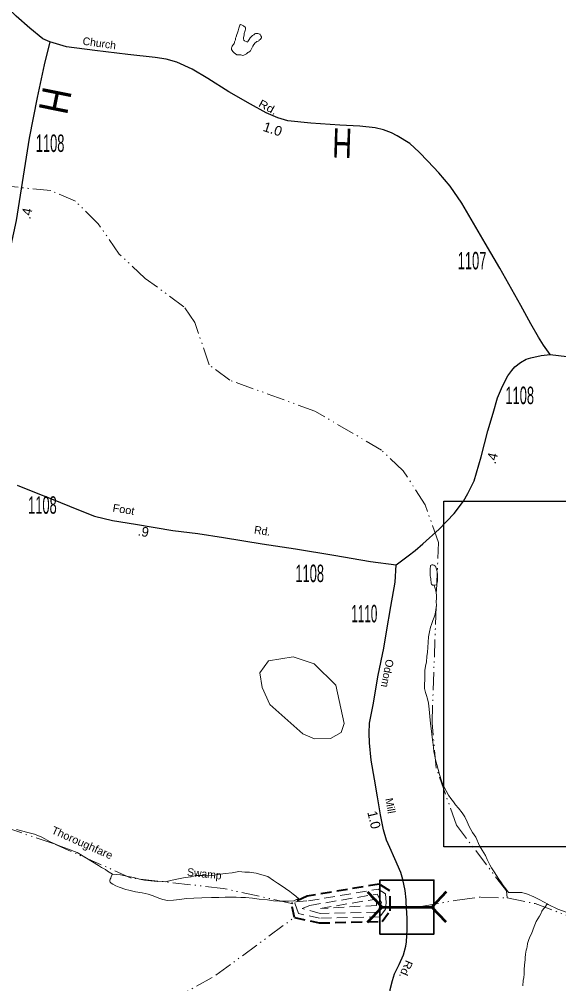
# Model space of a CAD drawing. Extents: x 672671 to 723062, y 155457 to 206742.
# Drawn here: x 681115 to 682503, y 164065 to 166548 of the extents above; entities that cross this region are included whole.
import ezdxf
from ezdxf.enums import TextEntityAlignment as Align

# ---------------------------------------------------------------- set-up
doc = ezdxf.new("R2010")
doc.units = 0
doc.header["$LTSCALE"] = 9.2
doc.linetypes.add('DASH_DOUBLE_DOT', pattern=[9.2, 5, -1.2, 0.3, -1.2, 0.3, -1.2])
doc.linetypes.add('MEDIUM_DASHED', pattern=[4.5, 3, -1.5])
for name, color, linetype, lineweight in [('11', 7, 'Continuous', 40), ('17', 7, 'Continuous', 13), ('22', 7, 'Continuous', 40), ('3', 7, 'Continuous', 25), ('31', 7, 'Continuous', 35), ('32', 7, 'Continuous', 25), ('50', 7, 'Continuous', 13), ('59', 7, 'DASH_DOUBLE_DOT', 13), ('60', 7, 'Continuous', 13), ('61', 7, 'Continuous', 13), ('62', 7, 'Continuous', 13), ('8', 7, 'Continuous', 25)]:
    doc.layers.add(name, color=color, linetype=linetype, lineweight=lineweight)
doc.layers.add('21', color=7, linetype='Continuous')

msp = doc.modelspace()

# ---------------------------------------------------------------- linework, layer by layer
at = {"layer": '3'}
msp.add_lwpolyline([(684291.488, 164417.818), (682207.713, 164417.818), (682207.713, 165307.41), (684291.488, 165307.41)], close=True, dxfattribs=at)
at = {"layer": '31'}
msp.add_lwpolyline([(682043.018, 164192.81), (682043.018, 164331.779), (682182.092, 164331.779), (682182.092, 164192.81)], close=True, dxfattribs=at)
at = {"layer": '32'}
for points in [[(681193.283, 166490.112), (681175.818, 166497.791), (681142.607, 166524.863), (681107.096, 166556.383), (681068.149, 166596.784), (681036.768, 166628.369), (681017.173, 166652.086), (680989.311, 166694.998), (680963.312, 166739.285), (680926.827, 166808.445), (680803.344, 167017.9), (680783.488, 167054.959), (680723.54, 167160.787), (680676.192, 167245.984), (680665.119, 167276.166), (680660.537, 167295.651), (680657.864, 167313.989), (680658.246, 167329.653), (680660.537, 167349.901), (680662.828, 167365.183), (680665.501, 167373.207), (680670.465, 167388.106), (680681.538, 167408.355), (680692.611, 167425.93)], [(681193.283, 166490.112), (681179.422, 166431.063), (681161.001, 166347.014), (681140.369, 166241.585), (681106.812, 166029.985), (681083.952, 165922.574), (681064.018, 165823.087)], [(682481.449, 165685.004), (682463.765, 165708.842), (682450.992, 165729.24), (682431.834, 165763.892), (682405.798, 165811.077), (682351.27, 165907.167), (682313.936, 165971.555), (682254.005, 166074.773), (682224.039, 166118.517), (682194.564, 166152.432), (682166.564, 166182.905), (682143.967, 166206.252), (682119.896, 166227.879), (682087.474, 166247.785), (682073.228, 166255.404), (682052.105, 166263.022), (682030.981, 166268.429), (681991.682, 166272.852), (681939.61, 166275.801), (681864.942, 166280.716), (681805.993, 166286.86), (681780.449, 166294.232), (681749.992, 166307.012), (681710.201, 166329.622), (681654.691, 166361.57), (681600.654, 166395.484), (681559.882, 166419.568), (681520.091, 166437.754), (681493.073, 166445.127), (681464.581, 166450.042), (681394.333, 166457.415), (681309.362, 166468.038), (681236.913, 166477.235), (681193.283, 166490.112)], [(682084.527, 165143.604), (682116.187, 165166.304), (682133.651, 165180.221), (682153.792, 165197.916), (682195.435, 165235.158), (682234.114, 165275.697), (682258.426, 165307.769), (682269.724, 165327.429), (682285.444, 165359.869), (682303.62, 165421.8), (682320.813, 165488.154), (682334.363, 165534.259), (682345.641, 165573.334), (682358.198, 165603.296), (682371.945, 165630.21), (682382.218, 165643.717), (682390.569, 165653.547), (682404.815, 165664.361), (682419.552, 165673.208), (682431.833, 165676.649), (682458.36, 165682.546), (682481.449, 165685.004)], [(682481.449, 165685.004), (682523.696, 165679.597)], [(681109.666, 165348.754), (681149.947, 165332.534), (681202.51, 165311.399), (681262.932, 165286.823), (681308.618, 165269.128), (681354.795, 165257.332), (681413.743, 165247.993), (681510.518, 165232.265), (681574.379, 165223.91), (681640.697, 165213.588), (681739.927, 165197.368), (681825.895, 165185.08), (681924.143, 165168.368), (682018.7, 165151.959), (682084.527, 165143.604)], [(682110.984, 164275.139), (682110.625, 164281.196), (682108.102, 164305.359), (682102.335, 164333.128), (682097.289, 164351.16), (682081.429, 164386.143), (682068.994, 164415.355), (682060.343, 164434.288), (682052.233, 164460.796), (682044.664, 164499.745), (682037.095, 164545.726), (682028.985, 164591.709), (682020.334, 164640.936), (682016.549, 164685.295), (682015.468, 164710.179), (682016.009, 164736.145), (682025.479, 164782.927), (682038.28, 164859.736), (682052.972, 164928.743), (682059.965, 164970.837), (682071.263, 165036.208), (682082.562, 165099.122), (682084.527, 165143.604)], [(682056.92, 163521.504), (682068.454, 163626.27), (682081.069, 163713.005), (682087.917, 163770.708), (682091.522, 163804.608), (682090.801, 163821.558), (682088.278, 163843.737), (682083.953, 163868.622), (682077.465, 163892.424), (682073.14, 163914.062), (682068.093, 163938.045), (682065.57, 163964.012), (682064.128, 163993.945), (682066.291, 164022.075), (682069.535, 164049.844), (682075.662, 164072.925), (682080.349, 164090.597), (682092.243, 164114.579), (682103.417, 164139.103), (682109.904, 164161.463), (682111.346, 164173.003), (682113.509, 164204.74), (682113.509, 164232.509), (682110.984, 164275.139)]]:
    msp.add_lwpolyline(points, dxfattribs=at)
at = {"layer": '50', "lineweight": 53}
for p, q in [((682213.619, 164301.354), (682176.627, 164262.294)), ((682011.49, 164223.234), (682048.483, 164262.294)), ((682213.619, 164223.234), (682176.627, 164262.294))]:
    msp.add_line(p, q, dxfattribs=at)
msp.add_lwpolyline([(682011.49, 164301.354), (682048.483, 164262.294), (682176.627, 164262.294)], dxfattribs=at)
at = {"layer": '59'}
for points in [[(682370.938, 164285.688), (682368.5, 164303.719), (682239.875, 164473.25), (682188.062, 164620.266), (682177.125, 164736.453), (682193.562, 165200.985), (682159.75, 165297.625), (682103.062, 165385.75), (682046.938, 165438.86), (681875.938, 165539.281), (681657.125, 165618.656), (681603.438, 165658.75), (681566.875, 165767.438), (681538.812, 165808), (681439.188, 165880.985), (681372.438, 165943.297), (681318.438, 166021.375), (681259.625, 166079.547), (681195.938, 166106.828), (680969.75, 166130.375)], [(682370.938, 164285.688), (682442.312, 164271.25), (682755.312, 164154.985), (682847.375, 164107.141), (682908.312, 164092.906), (682974.188, 164098.562), (683207.062, 164188.844), (683333.562, 164256.281), (683464.625, 164358.61), (683545.688, 164386.969), (683654.812, 164408.766), (683897.438, 164529.828), (684094.312, 164647.828), (684231.188, 164695.047), (684510.388, 164760.354)], [(681815.312, 164271.891), (681639.75, 164310.406), (681403.188, 164337.156), (681202.062, 164426.203), (681074.938, 164468.766), (680739.312, 164509.516), (679929.188, 164540.828), (679753.938, 164564.36), (679606.375, 164596.328), (679425.938, 164594.953), (679413.438, 164592.219), (678991.875, 164299.797), (678933.688, 164273.985), (678882.812, 164270.985), (678839.5, 164290.86), (678762.688, 164361.375), (678481.938, 164567)], [(682069.371, 164263.08), (682112.555, 164262.294), (682148.279, 164263.472), (682241.75, 164280.297), (682302.375, 164288.062), (682370.938, 164285.688)], [(680627.863, 163254.651), (680680.5, 163320.047), (680748.188, 163429.641), (680841.125, 163539.735), (680929.25, 163613.938), (681093.5, 163724.594), (681257.188, 163901.25), (681363.25, 163963.094), (681497.375, 164017.36), (681621.125, 164086.86), (681822.938, 164235.735)]]:
    msp.add_lwpolyline(points, dxfattribs=at)
at = {"layer": '60', "linetype": 'MEDIUM_DASHED', "lineweight": 40}
msp.add_line((681822.938, 164235.735), (681815.312, 164271.891), dxfattribs=at)
at = {"layer": '60'}
msp.add_lwpolyline([(681875.062, 164695.562), (681915.875, 164696.735), (681943.625, 164712.172), (681950.938, 164735.016), (681929.938, 164833.406), (681873.5, 164888.516), (681820.188, 164906.594), (681756.75, 164895.875), (681734.25, 164865.328), (681739.688, 164827.25), (681760.125, 164783.828), (681844.562, 164708.172)], close=True, dxfattribs=at)
at = {"layer": '60', "linetype": 'MEDIUM_DASHED', "lineweight": 40}
for points in [[(682069.371, 164263.08), (682068.875, 164303.766), (682040.875, 164321.328), (681855.562, 164290.062), (681815.312, 164271.891)], [(681822.938, 164235.735), (681886.625, 164221.469), (682049.062, 164225.188), (682069.188, 164252.766), (682069.371, 164263.08)]]:
    msp.add_lwpolyline(points, dxfattribs=at)
at = {"layer": '61', "linetype": 'MEDIUM_DASHED'}
msp.add_line((681823, 164275.375), (681827.875, 164275.781), dxfattribs=at)
msp.add_lwpolyline([(681827.875, 164275.781), (681859.125, 164278.312), (682038.375, 164308.531), (682057.312, 164296.641), (682059.375, 164273.875), (682057.5, 164257.36), (682042.75, 164237.235), (681887.875, 164233.703), (681833.188, 164245.922), (681823, 164275.375)], dxfattribs=at)
for points in [[(681889.062, 164245.906), (681843.062, 164258.641), (681862.688, 164266.547), (682035.75, 164295.75), (682047.125, 164274.031), (682036.5, 164249.281)], [(681890.188, 164258.812), (682033.25, 164282.938), (682034, 164266.547)]]:
    msp.add_lwpolyline(points, close=True, dxfattribs=at)
at = {"layer": '62'}
msp.add_lwpolyline([(681684.688, 166535), (681682.938, 166533.172), (681681.75, 166530.625), (681679.938, 166525.219), (681678.125, 166518.438), (681676.312, 166513.031), (681674.562, 166508.719), (681672.75, 166503.188), (681671.625, 166499.516), (681671.062, 166495.281), (681669.188, 166490.375), (681668.688, 166487.985), (681668.125, 166485.469), (681666.312, 166483.016), (681664.938, 166481.25), (681663.25, 166478.781), (681662.062, 166476.25), (681661.5, 166474.469), (681661.438, 166470.156), (681662.688, 166467.75), (681664.562, 166464.75), (681668.312, 166461.703), (681671.812, 166458.703), (681675, 166456.86), (681678.625, 166456.938), (681685.438, 166456.406), (681690.25, 166455.172), (681692.688, 166455.797), (681696.25, 166457.61), (681699.312, 166459.5), (681701.188, 166460.703), (681703.562, 166462.562), (681706, 166463.812), (681709.625, 166466.969), (681711.438, 166470.031), (681714.375, 166475.516), (681716.312, 166479.188), (681718.688, 166482.781), (681722.25, 166487.688), (681724.625, 166489.547), (681726.562, 166490.875), (681729.562, 166492.016), (681731.375, 166492.735), (681732.625, 166493.906), (681735, 166496.391), (681738, 166500.625), (681738.562, 166502.516), (681736.75, 166505.516), (681735.5, 166507.312), (681734.938, 166508.516), (681733.688, 166509.812), (681731.688, 166510.985), (681729.312, 166511.578), (681726.875, 166511.578), (681725.062, 166511.485), (681723.25, 166511.516), (681721.438, 166510.922), (681718.438, 166508.406), (681715.312, 166506.031), (681712.312, 166503.516), (681709.375, 166499.875), (681706.312, 166496.141), (681704.625, 166493.062), (681703.312, 166490.656), (681702.062, 166489.485), (681700.375, 166490), (681698.5, 166490.641), (681694.812, 166492.438), (681693.625, 166493), (681693, 166494.188), (681692.938, 166495.438), (681692.375, 166497.266), (681692.312, 166500.844), (681693, 166503.344), (681693.438, 166508.219), (681693.5, 166509.453), (681694.062, 166511.344), (681694.562, 166513.735), (681695.125, 166515.5), (681695.875, 166516.75), (681696.438, 166519.266), (681697.062, 166522.266), (681697.5, 166526.516), (681696.375, 166528.297), (681694.562, 166528.938), (681692.125, 166530.797), (681688.938, 166532.516), (681686.5, 166533.735)], close=True, dxfattribs=at)
for points in [[(682179.188, 165143.094), (682176.688, 165143.094), (682174.875, 165142.375), (682173.625, 165141.828), (682173.125, 165138.688), (682172.562, 165134.453), (682172.625, 165130.235), (682172.625, 165127.156), (682172.625, 165121.094), (682172.688, 165116.75), (682172.688, 165115.031), (682173.375, 165111.344), (682174.062, 165107.656), (682174.5, 165102.766), (682174.688, 165099.781), (682175.25, 165095.485), (682175.875, 165093.656), (682176.562, 165092.438), (682178.312, 165090.688), (682182.688, 165091.266)], [(682182.688, 165091.266), (682188.812, 165091.953), (682189.812, 165094.391), (682190.5, 165096.766), (682191.062, 165102.375), (682191.062, 165107.188), (682191.062, 165109.656), (682191, 165114.5), (682190.938, 165118.203), (682190.25, 165124.86), (682189.125, 165129.735), (682187.188, 165137.688), (682185.938, 165140.094), (682184.688, 165141.281), (682182.188, 165142.406), (682179.188, 165143.094)], [(682182.688, 165091.266), (682185.188, 165082.125), (682187.625, 165071.86), (682188.875, 165064.5), (682188.312, 165057.172), (682187.938, 165048.703), (682188.5, 165038.969), (682187.375, 165027.281), (682185.125, 165016.375), (682182.625, 165009.094), (682179.125, 165000.469), (682175.625, 164989.5), (682173.062, 164982.719), (682170.875, 164970.562), (682167.875, 164957.672), (682167.312, 164944.281), (682166.25, 164930.344), (682165.125, 164918.656), (682163.938, 164907.094), (682162.875, 164893.656), (682160.562, 164882.141), (682158.25, 164871.125), (682158.875, 164859.531), (682158.438, 164846.735), (682157.375, 164837.016), (682158, 164825.422), (682160.438, 164814.422), (682163, 164807.125), (682165.5, 164798.719), (682168.062, 164787.078), (682169.938, 164771.953), (682171.312, 164752.969), (682173.312, 164735.36), (682175.938, 164715.312), (682177.188, 164699.422), (682179.312, 164687.25), (682180.625, 164673.203), (682181.875, 164662.875), (682183.812, 164655.047), (682186.25, 164641.703), (682189.375, 164629.485), (682192.625, 164616.141), (682196.25, 164603.969), (682202.625, 164584.485), (682206.25, 164576.016), (682213.125, 164561.375), (682219.875, 164550.485), (682225.5, 164542.094), (682232.25, 164532.922), (682237.75, 164525.656), (682245.688, 164516.547), (682254.438, 164505.094), (682261.25, 164494.797), (682268, 164481.422), (682272.938, 164469.922), (682281.562, 164454.156), (682289.688, 164442.062), (682299, 164420.141), (682306.375, 164408.641), (682315.062, 164395.344), (682318.75, 164385.016), (682323.188, 164376.453), (682326.188, 164371.047), (682329.875, 164363.078), (682336.75, 164352.766), (682342.875, 164343.688), (682349, 164333.985), (682355.812, 164324.922), (682360.125, 164318.219), (682366.938, 164309.156), (682373.688, 164300.11)], [(681108.125, 164461.688), (681136.75, 164454.531), (681153.812, 164449.86), (681172.688, 164442.688), (681194.812, 164430.703), (681216.188, 164421.172), (681239.375, 164412.11), (681264, 164402.594), (681287.75, 164388.125), (681303.75, 164379.156), (681319, 164369.578), (681327, 164364.156), (681336.75, 164358.735), (681342.25, 164355.062), (681354.562, 164347.281)], [(681354.562, 164347.281), (681375.25, 164345.641), (681395.438, 164340.86), (681410.125, 164338.656), (681424.75, 164333.844), (681437.562, 164331.547), (681453.312, 164329.781), (681471.062, 164328.094), (681490.562, 164327.625), (681508.188, 164331.516), (681528.875, 164335.938), (681542.25, 164338.5), (681556.938, 164340.36), (681569, 164343.61), (681577.562, 164343.672), (681587.938, 164343.719), (681600.812, 164343.141), (681613.5, 164343.312), (681625.688, 164345.797), (681644.562, 164348.406), (681662.75, 164350.469), (681679.875, 164353.578), (681695.125, 164352.516), (681707.188, 164352.047), (681724.438, 164349.703), (681739.062, 164345.516), (681754.312, 164340.75), (681769.562, 164331.156), (681779.5, 164323.969), (681788.562, 164317.906), (681800.25, 164310.094), (681811.25, 164302.25), (681819.875, 164295.641), (681826.562, 164290.797), (681835.25, 164282.938)], [(681354.562, 164347.281), (681351.562, 164341.172), (681350.375, 164336.906), (681349.188, 164334.485), (681348, 164331.328), (681348, 164328.985), (681349.125, 164326.578), (681351.062, 164324.078), (681355.375, 164321.078), (681363.875, 164316.953), (681372.438, 164313.297), (681388.938, 164307.36), (681396.812, 164305.547), (681414, 164301.469), (681431.125, 164299.141), (681446.312, 164295.61), (681459.75, 164291.485), (681473.938, 164285.516), (681484.25, 164281.985), (681496.375, 164279.531), (681512.188, 164280.36), (681527.438, 164281.641), (681545.25, 164284.281), (681564.625, 164285.672), (681584.75, 164286.36), (681609.625, 164286.547), (681628.688, 164287.391), (681644.5, 164288.094), (681654.75, 164287.531), (681673.062, 164287.735), (681685.25, 164287.25), (681697.5, 164286.656), (681715.062, 164285.61), (681732.188, 164282.781), (681754.188, 164281.062), (681768.875, 164278.735), (681784.75, 164277.688), (681795.688, 164277.156), (681807.812, 164277.797), (681821.875, 164278.031)], [(681835.25, 164282.938), (681830.312, 164282.312), (681826.625, 164281.016), (681823.625, 164279.25), (681821.875, 164278.031)], [(682373.688, 164300.11), (682377.312, 164300.172), (682391.375, 164299.672), (682408.375, 164299.828), (682423.062, 164295.625), (682439.5, 164288.453), (682451.188, 164283.11), (682467.688, 164274.062), (682473.312, 164270.5)], [(682453.5, 164239.25), (682456.938, 164245.281), (682459.938, 164251.5), (682464.312, 164257.516), (682467.75, 164261.328), (682473.312, 164270.5)], [(682473.312, 164270.5), (682475.75, 164268.656), (682500.812, 164257.328), (682531.938, 164245.953)], [(682410.938, 164059.156), (682412.062, 164073.203), (682413.25, 164081.047), (682414.438, 164089.656), (682414.312, 164101.172), (682415.375, 164113.985), (682416.5, 164126.797), (682417, 164131.656), (682417.625, 164141.453), (682419.375, 164151.203), (682421.25, 164156.11), (682422.375, 164159.781), (682422.875, 164168.969), (682425.375, 164176.25), (682428.812, 164185.375), (682432.438, 164191.5), (682435.438, 164200.078), (682437.75, 164205.531), (682441.438, 164216.594), (682444.875, 164225.094), (682449.125, 164231.875), (682453.5, 164239.25)]]:
    msp.add_lwpolyline(points, dxfattribs=at)

# ---------------------------------------------------------------- texts
at = {"layer": '11'}
for s, rotation, p in [('Church', 351.947, (681319.715, 166476.685)), ('Rd.', 351.145, (681738.818, 165221.288)), ('Odom', 259.201, (682052.385, 164866.012)), ('Mill', 280.305, (682060.054, 164521.426))]:
    msp.add_text(s, height=20, rotation=rotation, dxfattribs=at).set_placement(p, align=Align.CENTER)
for s, rotation, width, p in [('Rd.', 331.159, 1.2, (681750.518, 166313.074)), ('Foot', 350.547, 1.05, (681381.882, 165276.255)), ('Rd.', 246.676, 1.15, (682100.765, 164105.678))]:
    msp.add_text(s, height=20, rotation=rotation, dxfattribs=dict(at, width=width)).set_placement(p, align=Align.CENTER)
at = {"layer": '17', "width": 1.05}
msp.add_text('1.0', height=25, rotation=342.032, dxfattribs=at).set_placement((681763.28, 166253.652), align=Align.CENTER)
at = {"layer": '17'}
for s, rotation, p in [('.4', 78.628, (681146.344, 166045.657)), ('.4', 76.06, (682343.816, 165414.975)), ('.9', 350.671, (681432.505, 165216.748)), ('1.0', 283.46, (682015.827, 164484.095))]:
    msp.add_text(s, height=25, rotation=rotation, dxfattribs=at).set_placement(p, align=Align.CENTER)
at = {"layer": '21', "width": 1.05}
msp.add_text('Thoroughfare', height=20, rotation=336.119, dxfattribs=at).set_placement((681273.028, 164418.844), align=Align.CENTER)
at = {"layer": '21'}
msp.add_text('Swamp', height=20, rotation=353.549, dxfattribs=at).set_placement((681590.254, 164338.143), align=Align.CENTER)
at = {"layer": '22'}
for rotation, width, p in [(258.623, 0.9, (681170.609, 166346.141)), (178.252, 0.7, (681947.315, 166266.613))]:
    msp.add_text('H', height=75, rotation=rotation, dxfattribs=dict(at, width=width)).set_placement(p, align=Align.CENTER)
at = {"layer": '8'}
for s, width, p in [('1108', 0.55, (681194.353, 166206.415)), ('1107', 0.55, (682280.127, 165904.122)), ('1108', 0.55, (682402.855, 165557.229)), ('1108', 0.55, (681174.588, 165274.985)), ('1108', 0.55, (681862.386, 165098.997)), ('1110', 0.5, (682002.956, 164995.34))]:
    msp.add_text(s, height=45, dxfattribs=dict(at, width=width)).set_placement(p, align=Align.CENTER)

doc.saveas('drawing.dxf')
